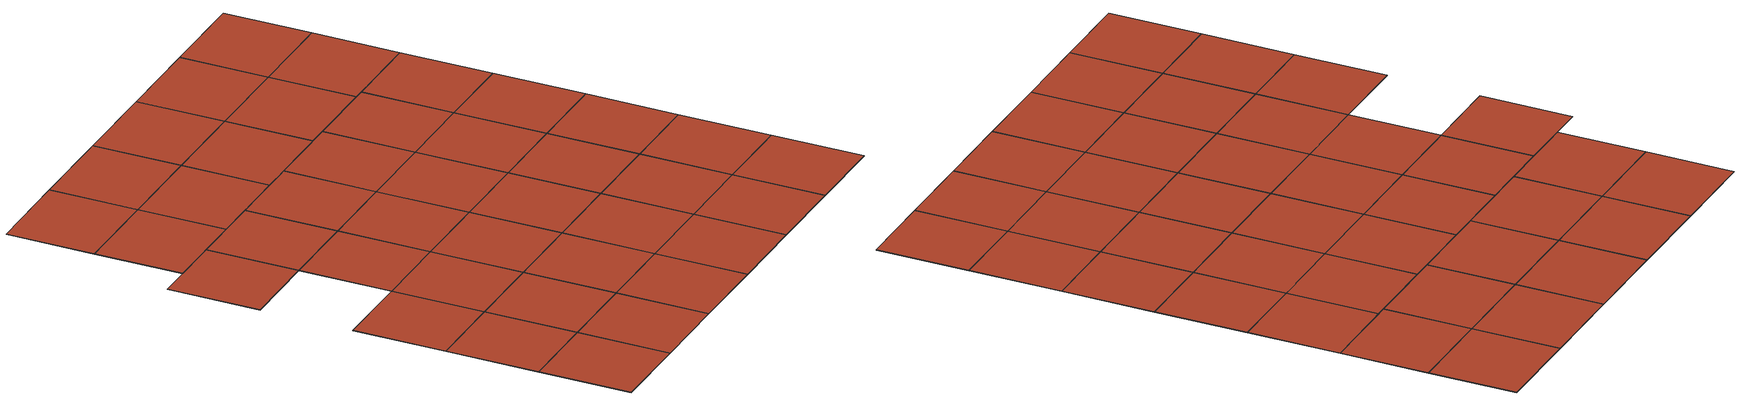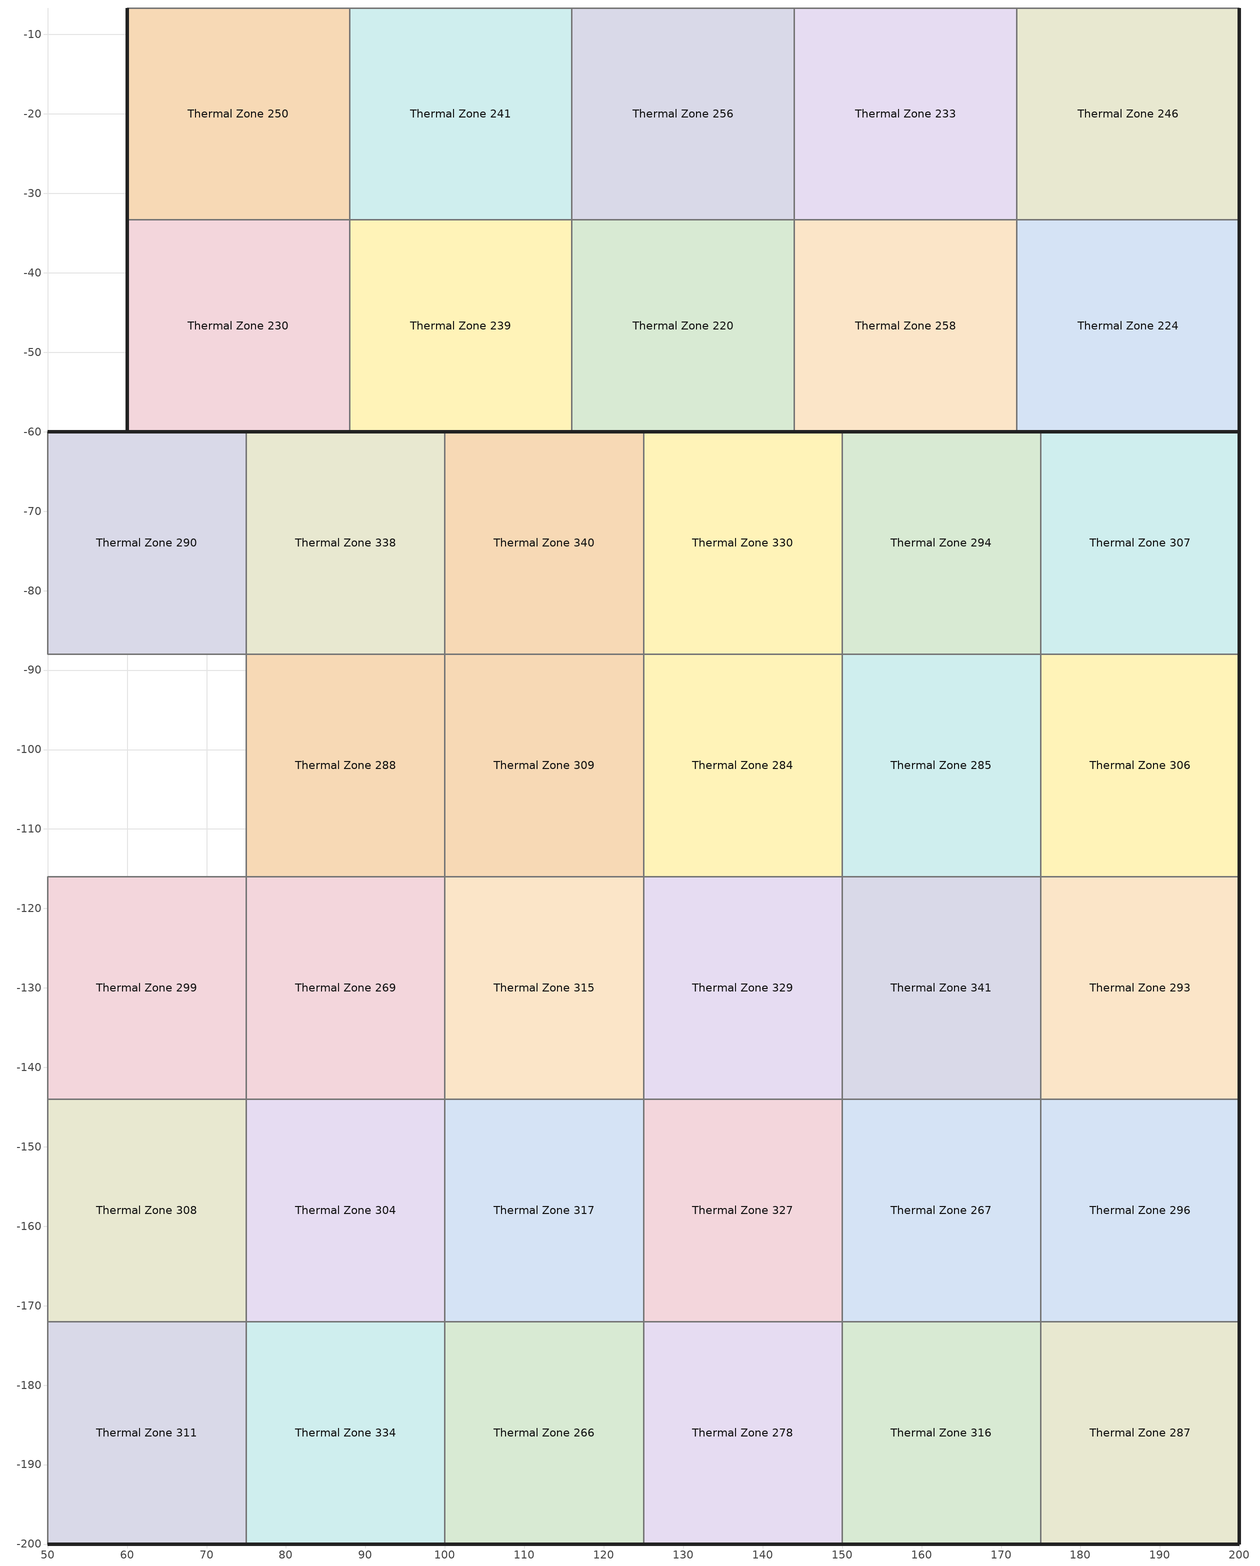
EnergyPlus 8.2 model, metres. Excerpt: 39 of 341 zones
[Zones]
Thermal Zone 220
 floor ground (ASHRAE 90.1-2004 ExtWall Mass ClimateZone 6): 116,-33.33 144,-33.33 144,-60 116,-60 z-0.1
 wall outside (ASHRAE 90.1-2004 ExtWall Mass ClimateZone 6): 116,-60 144,-60 z-0.1:0
 wall to Thermal Zone 256 (ASHRAE 90.1-2004 ExtWall Mass ClimateZone 6 Reversed): 144,-33.33 116,-33.33 z-0.1:0
 wall to Thermal Zone 258 (ASHRAE 90.1-2004 ExtWall Mass ClimateZone 6): 144,-60 144,-33.33 z-0.1:0
 wall to Thermal Zone 239 (ASHRAE 90.1-2004 ExtWall Mass ClimateZone 6 Reversed): 116,-33.33 116,-60 z-0.1:0
 roof outside (ASHRAE 90.1-2004 ExtWall Mass ClimateZone 6): 116,-60 144,-60 144,-33.33 116,-33.33 z0
Thermal Zone 224
 floor ground (ASHRAE 90.1-2004 ExtWall Mass ClimateZone 6): 172,-33.33 200,-33.33 200,-60 172,-60 z-0.1
 wall outside (ASHRAE 90.1-2004 ExtWall Mass ClimateZone 6): 172,-60 200,-60 200,-33.33 z-0.1:0
 wall to Thermal Zone 246 (ASHRAE 90.1-2004 ExtWall Mass ClimateZone 6 Reversed): 200,-33.33 172,-33.33 z-0.1:0
 wall to Thermal Zone 258 (ASHRAE 90.1-2004 ExtWall Mass ClimateZone 6 Reversed): 172,-33.33 172,-60 z-0.1:0
 roof outside (ASHRAE 90.1-2004 ExtWall Mass ClimateZone 6): 172,-60 200,-60 200,-33.33 172,-33.33 z0
Thermal Zone 230
 floor ground (ASHRAE 90.1-2004 ExtWall Mass ClimateZone 6): 60,-33.33 88,-33.33 88,-60 60,-60 z-0.1
 wall outside (ASHRAE 90.1-2004 ExtWall Mass ClimateZone 6): 60,-33.33 60,-60 88,-60 z-0.1:0
 wall to Thermal Zone 250 (ASHRAE 90.1-2004 ExtWall Mass ClimateZone 6 Reversed): 88,-33.33 60,-33.33 z-0.1:0
 wall to Thermal Zone 239 (ASHRAE 90.1-2004 ExtWall Mass ClimateZone 6): 88,-60 88,-33.33 z-0.1:0
 roof outside (ASHRAE 90.1-2004 ExtWall Mass ClimateZone 6): 60,-60 88,-60 88,-33.33 60,-33.33 z0
Thermal Zone 233
 floor ground (ASHRAE 90.1-2004 ExtWall Mass ClimateZone 6): 144,-6.67 172,-6.67 172,-33.33 144,-33.33 z-0.1
 wall to Thermal Zone 242 (ASHRAE 90.1-2004 ExtWall Mass ClimateZone 6 Reversed): 172,-6.67 144,-6.67 z-0.1:0
 wall to Thermal Zone 246 (ASHRAE 90.1-2004 ExtWall Mass ClimateZone 6): 172,-33.33 172,-6.67 z-0.1:0
 wall to Thermal Zone 258 (ASHRAE 90.1-2004 ExtWall Mass ClimateZone 6): 144,-33.33 172,-33.33 z-0.1:0
 wall to Thermal Zone 256 (ASHRAE 90.1-2004 ExtWall Mass ClimateZone 6 Reversed): 144,-6.67 144,-33.33 z-0.1:0
 roof outside (ASHRAE 90.1-2004 ExtWall Mass ClimateZone 6): 144,-33.33 172,-33.33 172,-6.67 144,-6.67 z0
Thermal Zone 239
 floor ground (ASHRAE 90.1-2004 ExtWall Mass ClimateZone 6): 88,-33.33 116,-33.33 116,-60 88,-60 z-0.1
 wall outside (ASHRAE 90.1-2004 ExtWall Mass ClimateZone 6): 88,-60 116,-60 z-0.1:0
 wall to Thermal Zone 241 (ASHRAE 90.1-2004 ExtWall Mass ClimateZone 6 Reversed): 116,-33.33 88,-33.33 z-0.1:0
 roof outside (ASHRAE 90.1-2004 ExtWall Mass ClimateZone 6): 88,-60 116,-60 116,-33.33 88,-33.33 z0
Thermal Zone 241
 floor ground (ASHRAE 90.1-2004 ExtWall Mass ClimateZone 6): 88,-6.67 116,-6.67 116,-33.33 88,-33.33 z-0.1
 wall to Thermal Zone 226 (ASHRAE 90.1-2004 ExtWall Mass ClimateZone 6 Reversed): 116,-6.67 88,-6.67 z-0.1:0
 wall to Thermal Zone 256 (ASHRAE 90.1-2004 ExtWall Mass ClimateZone 6): 116,-33.33 116,-6.67 z-0.1:0
 wall to Thermal Zone 250 (ASHRAE 90.1-2004 ExtWall Mass ClimateZone 6 Reversed): 88,-6.67 88,-33.33 z-0.1:0
 roof outside (ASHRAE 90.1-2004 ExtWall Mass ClimateZone 6): 88,-33.33 116,-33.33 116,-6.67 88,-6.67 z0
Thermal Zone 246
 floor ground (ASHRAE 90.1-2004 ExtWall Mass ClimateZone 6): 172,-6.67 200,-6.67 200,-33.33 172,-33.33 z-0.1
 wall outside (ASHRAE 90.1-2004 ExtWall Mass ClimateZone 6): 200,-33.33 200,-6.67 z-0.1:0
 wall to Thermal Zone 259 (ASHRAE 90.1-2004 ExtWall Mass ClimateZone 6 Reversed): 200,-6.67 172,-6.67 z-0.1:0
 roof outside (ASHRAE 90.1-2004 ExtWall Mass ClimateZone 6): 172,-33.33 200,-33.33 200,-6.67 172,-6.67 z0
Thermal Zone 250
 floor ground (ASHRAE 90.1-2004 ExtWall Mass ClimateZone 6): 60,-6.67 88,-6.67 88,-33.33 60,-33.33 z-0.1
 wall outside (ASHRAE 90.1-2004 ExtWall Mass ClimateZone 6): 60,-6.67 60,-33.33 z-0.1:0
 wall to Thermal Zone 231 (ASHRAE 90.1-2004 ExtWall Mass ClimateZone 6 Reversed): 88,-6.67 60,-6.67 z-0.1:0
 roof outside (ASHRAE 90.1-2004 ExtWall Mass ClimateZone 6): 60,-33.33 88,-33.33 88,-6.67 60,-6.67 z0
Thermal Zone 256
 floor ground (ASHRAE 90.1-2004 ExtWall Mass ClimateZone 6): 116,-6.67 144,-6.67 144,-33.33 116,-33.33 z-0.1
 wall to Thermal Zone 254 (ASHRAE 90.1-2004 ExtWall Mass ClimateZone 6 Reversed): 144,-6.67 116,-6.67 z-0.1:0
 roof outside (ASHRAE 90.1-2004 ExtWall Mass ClimateZone 6): 116,-33.33 144,-33.33 144,-6.67 116,-6.67 z0
Thermal Zone 258
 floor ground (ASHRAE 90.1-2004 ExtWall Mass ClimateZone 6): 144,-33.33 172,-33.33 172,-60 144,-60 z-0.1
 wall outside (ASHRAE 90.1-2004 ExtWall Mass ClimateZone 6): 144,-60 172,-60 z-0.1:0
 roof outside (ASHRAE 90.1-2004 ExtWall Mass ClimateZone 6): 144,-60 172,-60 172,-33.33 144,-33.33 z0
Thermal Zone 266
 floor ground (ASHRAE 90.1-2004 ExtWall Mass ClimateZone 6): 100,-172 125,-172 125,-200 100,-200 z-0.1
 wall outside (ASHRAE 90.1-2004 ExtWall Mass ClimateZone 6): 100,-200 125,-200 z-0.1:0
 wall to Thermal Zone 317 (ASHRAE 90.1-2004 ExtWall Mass ClimateZone 6 Reversed): 125,-172 100,-172 z-0.1:0
 wall to Thermal Zone 278 (ASHRAE 90.1-2004 ExtWall Mass ClimateZone 6): 125,-200 125,-172 z-0.1:0
 wall to Thermal Zone 334 (ASHRAE 90.1-2004 ExtWall Mass ClimateZone 6 Reversed): 100,-172 100,-200 z-0.1:0
 roof outside (ASHRAE 90.1-2004 ExtWall Mass ClimateZone 6): 100,-200 125,-200 125,-172 100,-172 z0
Thermal Zone 267
 floor ground (ASHRAE 90.1-2004 ExtWall Mass ClimateZone 6): 150,-144 175,-144 175,-172 150,-172 z-0.1
 wall to Thermal Zone 341 (ASHRAE 90.1-2004 ExtWall Mass ClimateZone 6 Reversed): 175,-144 150,-144 z-0.1:0
 wall to Thermal Zone 296 (ASHRAE 90.1-2004 ExtWall Mass ClimateZone 6): 175,-172 175,-144 z-0.1:0
 wall to Thermal Zone 316 (ASHRAE 90.1-2004 ExtWall Mass ClimateZone 6): 150,-172 175,-172 z-0.1:0
 wall to Thermal Zone 327 (ASHRAE 90.1-2004 ExtWall Mass ClimateZone 6 Reversed): 150,-144 150,-172 z-0.1:0
 roof outside (ASHRAE 90.1-2004 ExtWall Mass ClimateZone 6): 150,-172 175,-172 175,-144 150,-144 z0
Thermal Zone 269
 floor ground (ASHRAE 90.1-2004 ExtWall Mass ClimateZone 6): 75,-116 100,-116 100,-144 75,-144 z-0.1
 wall to Thermal Zone 288 (ASHRAE 90.1-2004 ExtWall Mass ClimateZone 6 Reversed): 100,-116 75,-116 z-0.1:0
 wall to Thermal Zone 315 (ASHRAE 90.1-2004 ExtWall Mass ClimateZone 6): 100,-144 100,-116 z-0.1:0
 wall to Thermal Zone 304 (ASHRAE 90.1-2004 ExtWall Mass ClimateZone 6): 75,-144 100,-144 z-0.1:0
 wall to Thermal Zone 299 (ASHRAE 90.1-2004 ExtWall Mass ClimateZone 6 Reversed): 75,-116 75,-144 z-0.1:0
 roof outside (ASHRAE 90.1-2004 ExtWall Mass ClimateZone 6): 75,-144 100,-144 100,-116 75,-116 z0
Thermal Zone 278
 floor ground (ASHRAE 90.1-2004 ExtWall Mass ClimateZone 6): 125,-172 150,-172 150,-200 125,-200 z-0.1
 wall outside (ASHRAE 90.1-2004 ExtWall Mass ClimateZone 6): 125,-200 150,-200 z-0.1:0
 wall to Thermal Zone 327 (ASHRAE 90.1-2004 ExtWall Mass ClimateZone 6 Reversed): 150,-172 125,-172 z-0.1:0
 wall to Thermal Zone 316 (ASHRAE 90.1-2004 ExtWall Mass ClimateZone 6): 150,-200 150,-172 z-0.1:0
 roof outside (ASHRAE 90.1-2004 ExtWall Mass ClimateZone 6): 125,-200 150,-200 150,-172 125,-172 z0
Thermal Zone 284
 floor ground (ASHRAE 90.1-2004 ExtWall Mass ClimateZone 6): 125,-88 150,-88 150,-116 125,-116 z-0.1
 wall to Thermal Zone 330 (ASHRAE 90.1-2004 ExtWall Mass ClimateZone 6 Reversed): 150,-88 125,-88 z-0.1:0
 wall to Thermal Zone 285 (ASHRAE 90.1-2004 ExtWall Mass ClimateZone 6): 150,-116 150,-88 z-0.1:0
 wall to Thermal Zone 329 (ASHRAE 90.1-2004 ExtWall Mass ClimateZone 6): 125,-116 150,-116 z-0.1:0
 wall to Thermal Zone 309 (ASHRAE 90.1-2004 ExtWall Mass ClimateZone 6 Reversed): 125,-88 125,-116 z-0.1:0
 roof outside (ASHRAE 90.1-2004 ExtWall Mass ClimateZone 6): 125,-116 150,-116 150,-88 125,-88 z0
Thermal Zone 285
 floor ground (ASHRAE 90.1-2004 ExtWall Mass ClimateZone 6): 150,-88 175,-88 175,-116 150,-116 z-0.1
 wall to Thermal Zone 294 (ASHRAE 90.1-2004 ExtWall Mass ClimateZone 6 Reversed): 175,-88 150,-88 z-0.1:0
 wall to Thermal Zone 306 (ASHRAE 90.1-2004 ExtWall Mass ClimateZone 6): 175,-116 175,-88 z-0.1:0
 wall to Thermal Zone 341 (ASHRAE 90.1-2004 ExtWall Mass ClimateZone 6): 150,-116 175,-116 z-0.1:0
 roof outside (ASHRAE 90.1-2004 ExtWall Mass ClimateZone 6): 150,-116 175,-116 175,-88 150,-88 z0
Thermal Zone 287
 floor ground (ASHRAE 90.1-2004 ExtWall Mass ClimateZone 6): 175,-172 200,-172 200,-200 175,-200 z-0.1
 wall outside (ASHRAE 90.1-2004 ExtWall Mass ClimateZone 6): 175,-200 200,-200 200,-172 z-0.1:0
 wall to Thermal Zone 296 (ASHRAE 90.1-2004 ExtWall Mass ClimateZone 6 Reversed): 200,-172 175,-172 z-0.1:0
 wall to Thermal Zone 316 (ASHRAE 90.1-2004 ExtWall Mass ClimateZone 6 Reversed): 175,-172 175,-200 z-0.1:0
 roof outside (ASHRAE 90.1-2004 ExtWall Mass ClimateZone 6): 175,-200 200,-200 200,-172 175,-172 z0
Thermal Zone 288
 floor ground (ASHRAE 90.1-2004 ExtWall Mass ClimateZone 6): 75,-88 100,-88 100,-116 75,-116 z-0.1
 wall to Thermal Zone 338 (ASHRAE 90.1-2004 ExtWall Mass ClimateZone 6 Reversed): 100,-88 75,-88 z-0.1:0
 wall to Thermal Zone 309 (ASHRAE 90.1-2004 ExtWall Mass ClimateZone 6): 100,-116 100,-88 z-0.1:0
 wall to Thermal Zone 283 (ASHRAE 90.1-2004 ExtWall Mass ClimateZone 6 Reversed): 75,-88 75,-116 z-0.1:0
 roof outside (ASHRAE 90.1-2004 ExtWall Mass ClimateZone 6): 75,-116 100,-116 100,-88 75,-88 z0
Thermal Zone 290
 floor ground (ASHRAE 90.1-2004 ExtWall Mass ClimateZone 6): 50,-60 75,-60 75,-88 50,-88 z-0.1
 wall outside (ASHRAE 90.1-2004 ExtWall Mass ClimateZone 6): 75,-60 50,-60 z-0.1:0
 wall to Thermal Zone 338 (ASHRAE 90.1-2004 ExtWall Mass ClimateZone 6): 75,-88 75,-60 z-0.1:0
 wall to Thermal Zone 283 (ASHRAE 90.1-2004 ExtWall Mass ClimateZone 6): 50,-88 75,-88 z-0.1:0
 wall to Thermal Zone 302 (ASHRAE 90.1-2004 ExtWall Mass ClimateZone 6 Reversed): 50,-60 50,-88 z-0.1:0
 roof outside (ASHRAE 90.1-2004 ExtWall Mass ClimateZone 6): 50,-88 75,-88 75,-60 50,-60 z0
Thermal Zone 293
 floor ground (ASHRAE 90.1-2004 ExtWall Mass ClimateZone 6): 175,-116 200,-116 200,-144 175,-144 z-0.1
 wall outside (ASHRAE 90.1-2004 ExtWall Mass ClimateZone 6): 200,-144 200,-116 z-0.1:0
 wall to Thermal Zone 306 (ASHRAE 90.1-2004 ExtWall Mass ClimateZone 6 Reversed): 200,-116 175,-116 z-0.1:0
 wall to Thermal Zone 296 (ASHRAE 90.1-2004 ExtWall Mass ClimateZone 6): 175,-144 200,-144 z-0.1:0
 wall to Thermal Zone 341 (ASHRAE 90.1-2004 ExtWall Mass ClimateZone 6 Reversed): 175,-116 175,-144 z-0.1:0
 roof outside (ASHRAE 90.1-2004 ExtWall Mass ClimateZone 6): 175,-144 200,-144 200,-116 175,-116 z0
Thermal Zone 294
 floor ground (ASHRAE 90.1-2004 ExtWall Mass ClimateZone 6): 150,-60 175,-60 175,-88 150,-88 z-0.1
 wall outside (ASHRAE 90.1-2004 ExtWall Mass ClimateZone 6): 175,-60 150,-60 z-0.1:0
 wall to Thermal Zone 307 (ASHRAE 90.1-2004 ExtWall Mass ClimateZone 6): 175,-88 175,-60 z-0.1:0
 wall to Thermal Zone 330 (ASHRAE 90.1-2004 ExtWall Mass ClimateZone 6 Reversed): 150,-60 150,-88 z-0.1:0
 roof outside (ASHRAE 90.1-2004 ExtWall Mass ClimateZone 6): 150,-88 175,-88 175,-60 150,-60 z0
Thermal Zone 296
 floor ground (ASHRAE 90.1-2004 ExtWall Mass ClimateZone 6): 175,-144 200,-144 200,-172 175,-172 z-0.1
 wall outside (ASHRAE 90.1-2004 ExtWall Mass ClimateZone 6): 200,-172 200,-144 z-0.1:0
 roof outside (ASHRAE 90.1-2004 ExtWall Mass ClimateZone 6): 175,-172 200,-172 200,-144 175,-144 z0
Thermal Zone 299
 floor ground (ASHRAE 90.1-2004 ExtWall Mass ClimateZone 6): 50,-116 75,-116 75,-144 50,-144 z-0.1
 wall to Thermal Zone 283 (ASHRAE 90.1-2004 ExtWall Mass ClimateZone 6 Reversed): 75,-116 50,-116 z-0.1:0
 wall to Thermal Zone 308 (ASHRAE 90.1-2004 ExtWall Mass ClimateZone 6): 50,-144 75,-144 z-0.1:0
 wall to Thermal Zone 301 (ASHRAE 90.1-2004 ExtWall Mass ClimateZone 6 Reversed): 50,-116 50,-144 z-0.1:0
 roof outside (ASHRAE 90.1-2004 ExtWall Mass ClimateZone 6): 50,-144 75,-144 75,-116 50,-116 z0
Thermal Zone 304
 floor ground (ASHRAE 90.1-2004 ExtWall Mass ClimateZone 6): 75,-144 100,-144 100,-172 75,-172 z-0.1
 wall to Thermal Zone 317 (ASHRAE 90.1-2004 ExtWall Mass ClimateZone 6): 100,-172 100,-144 z-0.1:0
 wall to Thermal Zone 334 (ASHRAE 90.1-2004 ExtWall Mass ClimateZone 6): 75,-172 100,-172 z-0.1:0
 wall to Thermal Zone 308 (ASHRAE 90.1-2004 ExtWall Mass ClimateZone 6 Reversed): 75,-144 75,-172 z-0.1:0
 roof outside (ASHRAE 90.1-2004 ExtWall Mass ClimateZone 6): 75,-172 100,-172 100,-144 75,-144 z0
Thermal Zone 306
 floor ground (ASHRAE 90.1-2004 ExtWall Mass ClimateZone 6): 175,-88 200,-88 200,-116 175,-116 z-0.1
 wall outside (ASHRAE 90.1-2004 ExtWall Mass ClimateZone 6): 200,-116 200,-88 z-0.1:0
 wall to Thermal Zone 307 (ASHRAE 90.1-2004 ExtWall Mass ClimateZone 6 Reversed): 200,-88 175,-88 z-0.1:0
 roof outside (ASHRAE 90.1-2004 ExtWall Mass ClimateZone 6): 175,-116 200,-116 200,-88 175,-88 z0
Thermal Zone 307
 floor ground (ASHRAE 90.1-2004 ExtWall Mass ClimateZone 6): 175,-60 200,-60 200,-88 175,-88 z-0.1
 wall outside (ASHRAE 90.1-2004 ExtWall Mass ClimateZone 6): 200,-88 200,-60 175,-60 z-0.1:0
 roof outside (ASHRAE 90.1-2004 ExtWall Mass ClimateZone 6): 175,-88 200,-88 200,-60 175,-60 z0
Thermal Zone 308
 floor ground (ASHRAE 90.1-2004 ExtWall Mass ClimateZone 6): 50,-144 75,-144 75,-172 50,-172 z-0.1
 wall to Thermal Zone 311 (ASHRAE 90.1-2004 ExtWall Mass ClimateZone 6): 50,-172 75,-172 z-0.1:0
 wall to Thermal Zone 291 (ASHRAE 90.1-2004 ExtWall Mass ClimateZone 6 Reversed): 50,-144 50,-172 z-0.1:0
 roof outside (ASHRAE 90.1-2004 ExtWall Mass ClimateZone 6): 50,-172 75,-172 75,-144 50,-144 z0
Thermal Zone 309
 floor ground (ASHRAE 90.1-2004 ExtWall Mass ClimateZone 6): 100,-88 125,-88 125,-116 100,-116 z-0.1
 wall to Thermal Zone 340 (ASHRAE 90.1-2004 ExtWall Mass ClimateZone 6 Reversed): 125,-88 100,-88 z-0.1:0
 wall to Thermal Zone 315 (ASHRAE 90.1-2004 ExtWall Mass ClimateZone 6): 100,-116 125,-116 z-0.1:0
 roof outside (ASHRAE 90.1-2004 ExtWall Mass ClimateZone 6): 100,-116 125,-116 125,-88 100,-88 z0
Thermal Zone 311
 floor ground (ASHRAE 90.1-2004 ExtWall Mass ClimateZone 6): 50,-172 75,-172 75,-200 50,-200 z-0.1
 wall outside (ASHRAE 90.1-2004 ExtWall Mass ClimateZone 6): 50,-200 75,-200 z-0.1:0
 wall to Thermal Zone 334 (ASHRAE 90.1-2004 ExtWall Mass ClimateZone 6): 75,-200 75,-172 z-0.1:0
 wall to Thermal Zone 289 (ASHRAE 90.1-2004 ExtWall Mass ClimateZone 6 Reversed): 50,-172 50,-200 z-0.1:0
 roof outside (ASHRAE 90.1-2004 ExtWall Mass ClimateZone 6): 50,-200 75,-200 75,-172 50,-172 z0
Thermal Zone 315
 floor ground (ASHRAE 90.1-2004 ExtWall Mass ClimateZone 6): 100,-116 125,-116 125,-144 100,-144 z-0.1
 wall to Thermal Zone 329 (ASHRAE 90.1-2004 ExtWall Mass ClimateZone 6): 125,-144 125,-116 z-0.1:0
 wall to Thermal Zone 317 (ASHRAE 90.1-2004 ExtWall Mass ClimateZone 6): 100,-144 125,-144 z-0.1:0
 roof outside (ASHRAE 90.1-2004 ExtWall Mass ClimateZone 6): 100,-144 125,-144 125,-116 100,-116 z0
Thermal Zone 316
 floor ground (ASHRAE 90.1-2004 ExtWall Mass ClimateZone 6): 150,-172 175,-172 175,-200 150,-200 z-0.1
 wall outside (ASHRAE 90.1-2004 ExtWall Mass ClimateZone 6): 150,-200 175,-200 z-0.1:0
 roof outside (ASHRAE 90.1-2004 ExtWall Mass ClimateZone 6): 150,-200 175,-200 175,-172 150,-172 z0
Thermal Zone 317
 floor ground (ASHRAE 90.1-2004 ExtWall Mass ClimateZone 6): 100,-144 125,-144 125,-172 100,-172 z-0.1
 wall to Thermal Zone 327 (ASHRAE 90.1-2004 ExtWall Mass ClimateZone 6): 125,-172 125,-144 z-0.1:0
 roof outside (ASHRAE 90.1-2004 ExtWall Mass ClimateZone 6): 100,-172 125,-172 125,-144 100,-144 z0
Thermal Zone 327
 floor ground (ASHRAE 90.1-2004 ExtWall Mass ClimateZone 6): 125,-144 150,-144 150,-172 125,-172 z-0.1
 wall to Thermal Zone 329 (ASHRAE 90.1-2004 ExtWall Mass ClimateZone 6 Reversed): 150,-144 125,-144 z-0.1:0
 roof outside (ASHRAE 90.1-2004 ExtWall Mass ClimateZone 6): 125,-172 150,-172 150,-144 125,-144 z0
Thermal Zone 329
 floor ground (ASHRAE 90.1-2004 ExtWall Mass ClimateZone 6): 125,-116 150,-116 150,-144 125,-144 z-0.1
 wall to Thermal Zone 341 (ASHRAE 90.1-2004 ExtWall Mass ClimateZone 6): 150,-144 150,-116 z-0.1:0
 roof outside (ASHRAE 90.1-2004 ExtWall Mass ClimateZone 6): 125,-144 150,-144 150,-116 125,-116 z0
Thermal Zone 330
 floor ground (ASHRAE 90.1-2004 ExtWall Mass ClimateZone 6): 125,-60 150,-60 150,-88 125,-88 z-0.1
 wall outside (ASHRAE 90.1-2004 ExtWall Mass ClimateZone 6): 150,-60 125,-60 z-0.1:0
 wall to Thermal Zone 340 (ASHRAE 90.1-2004 ExtWall Mass ClimateZone 6 Reversed): 125,-60 125,-88 z-0.1:0
 roof outside (ASHRAE 90.1-2004 ExtWall Mass ClimateZone 6): 125,-88 150,-88 150,-60 125,-60 z0
Thermal Zone 334
 floor ground (ASHRAE 90.1-2004 ExtWall Mass ClimateZone 6): 75,-172 100,-172 100,-200 75,-200 z-0.1
 wall outside (ASHRAE 90.1-2004 ExtWall Mass ClimateZone 6): 75,-200 100,-200 z-0.1:0
 roof outside (ASHRAE 90.1-2004 ExtWall Mass ClimateZone 6): 75,-200 100,-200 100,-172 75,-172 z0
Thermal Zone 338
 floor ground (ASHRAE 90.1-2004 ExtWall Mass ClimateZone 6): 75,-60 100,-60 100,-88 75,-88 z-0.1
 wall outside (ASHRAE 90.1-2004 ExtWall Mass ClimateZone 6): 100,-60 75,-60 z-0.1:0
 wall to Thermal Zone 340 (ASHRAE 90.1-2004 ExtWall Mass ClimateZone 6): 100,-88 100,-60 z-0.1:0
 roof outside (ASHRAE 90.1-2004 ExtWall Mass ClimateZone 6): 75,-88 100,-88 100,-60 75,-60 z0
Thermal Zone 340
 floor ground (ASHRAE 90.1-2004 ExtWall Mass ClimateZone 6): 100,-60 125,-60 125,-88 100,-88 z-0.1
 wall outside (ASHRAE 90.1-2004 ExtWall Mass ClimateZone 6): 125,-60 100,-60 z-0.1:0
 roof outside (ASHRAE 90.1-2004 ExtWall Mass ClimateZone 6): 100,-88 125,-88 125,-60 100,-60 z0
Thermal Zone 341
 floor ground (ASHRAE 90.1-2004 ExtWall Mass ClimateZone 6): 150,-116 175,-116 175,-144 150,-144 z-0.1
 roof outside (ASHRAE 90.1-2004 ExtWall Mass ClimateZone 6): 150,-144 175,-144 175,-116 150,-116 z0
[Building]
Building 1: North Axis {deg}=0; Solar Distribution=FullExteriorWithReflections
[Material] Thermal Absorptance=0.9
Name | Roughness | Thickness {m} | Conductivity {W/m-K} | Density {kg/m3} | Specific Heat {J/kg-K} | Solar Absorptance | Visible Absorptance
1/2IN Gypsum | Smooth | 0.0127 | 0.16 | 784.9 | 830 | 0.4 | 0.4
1IN Stucco | Smooth | 0.0253 | 0.6918 | 1858 | 837 | 0.92 | 0.92
8IN CONCRETE HW RefBldg | Rough | 0.2032 | 1.311 | 2240 | 836.8 | 0.7 | 0.7
Mass NonRes Wall Insulation-1.69 | MediumRough | 0.0623673 | 0.049 | 265 | 836.8 | 0.7 | 0.7
[Construction]
ASHRAE 90.1-2004 ExtWall Mass ClimateZone 6: 1IN Stucco, 8IN CONCRETE HW RefBldg, Mass NonRes Wall Insulation-1.69, 1/2IN Gypsum
ASHRAE 90.1-2004 ExtWall Mass ClimateZone 6 Reversed: 1/2IN Gypsum, Mass NonRes Wall Insulation-1.69, 8IN CONCRETE HW RefBldg, 1IN Stucco
[Zone]
Thermal Zone 220; Thermal Zone 224; Thermal Zone 230; Thermal Zone 233; Thermal Zone 239; Thermal Zone 241; Thermal Zone 246; Thermal Zone 250; Thermal Zone 256; Thermal Zone 258; Thermal Zone 266; Thermal Zone 267; Thermal Zone 269; Thermal Zone 278; Thermal Zone 284; Thermal Zone 285; Thermal Zone 287; Thermal Zone 288; Thermal Zone 290; Thermal Zone 293; Thermal Zone 294; Thermal Zone 296; Thermal Zone 299; Thermal Zone 304; Thermal Zone 306; Thermal Zone 307; Thermal Zone 308; Thermal Zone 309; Thermal Zone 311; Thermal Zone 315; Thermal Zone 316; Thermal Zone 317; Thermal Zone 327; Thermal Zone 329; Thermal Zone 330; Thermal Zone 334; Thermal Zone 338; Thermal Zone 340; Thermal Zone 341
